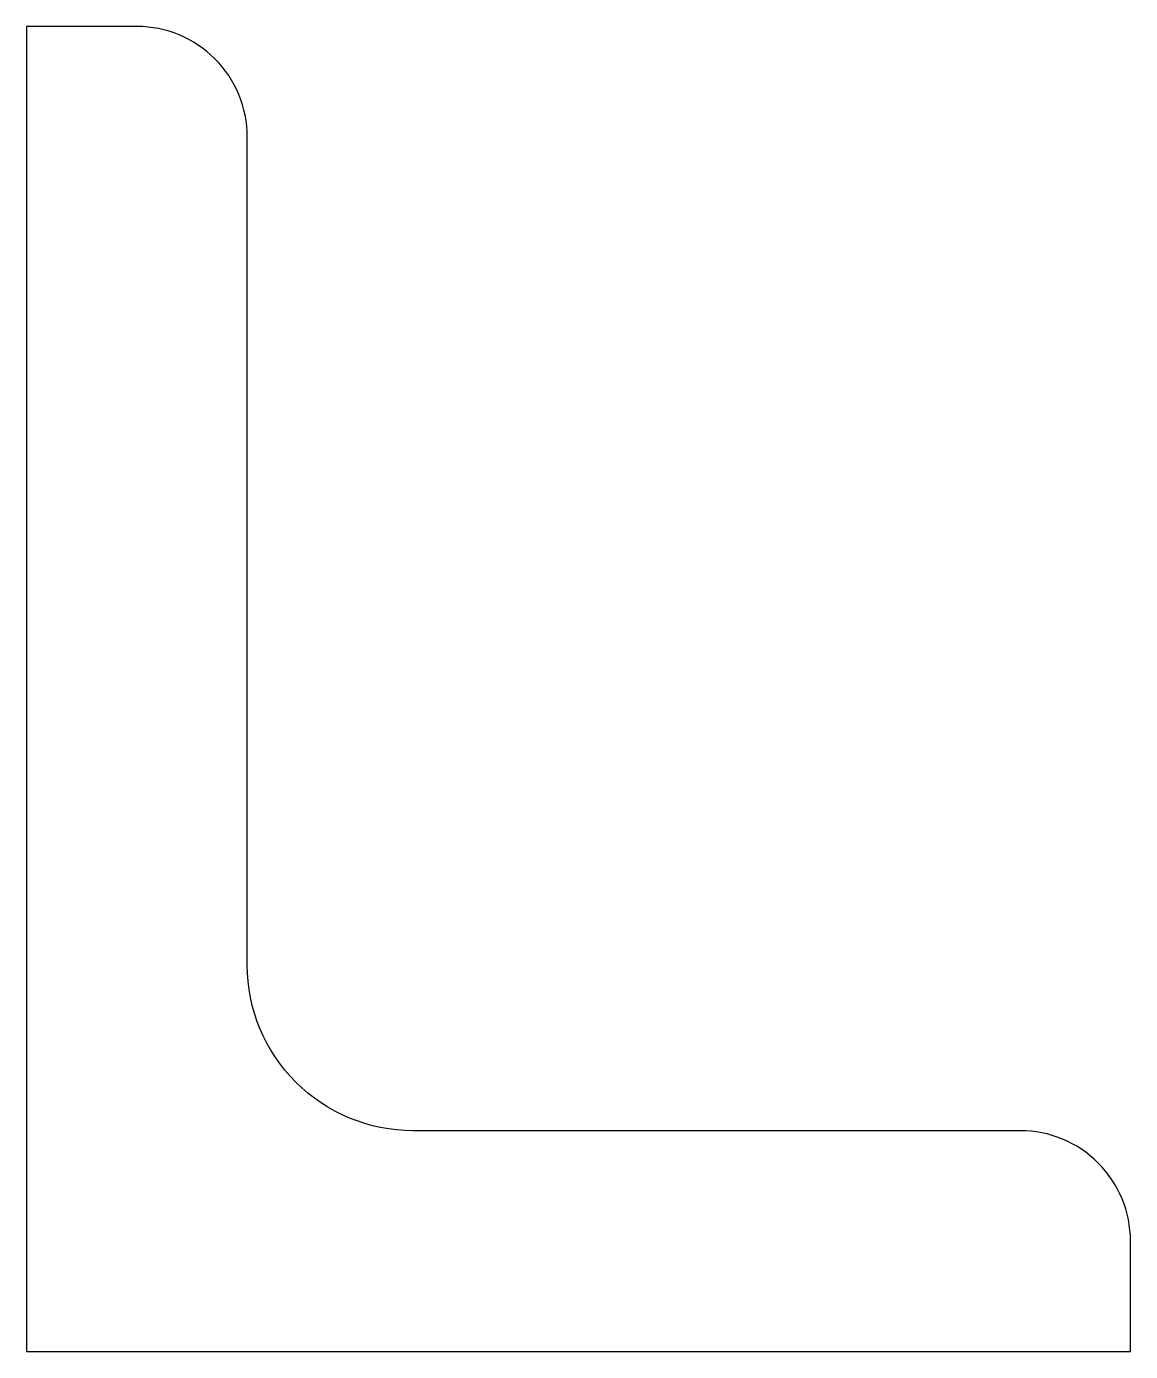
# Model space of a CAD drawing. Header units: inches. Extents: x -1.25 to 1.25, y -1.5 to 1.5.
import ezdxf

# ---------------------------------------------------------------- set-up
doc = ezdxf.new("R2010")
doc.units = ezdxf.units.IN
doc.layers.add('steel', color=7, linetype='Continuous')

msp = doc.modelspace()

# ---------------------------------------------------------------- linework, layer by layer
at = {"layer": 'steel'}
msp.add_lwpolyline([(-1.25, -1.5), (1.25, -1.5), (1.25, -1.25, 0.414214), (1, -1), (-0.375, -1, -0.414214), (-0.75, -0.625), (-0.75, 1.25, 0.414214), (-1, 1.5), (-1.25, 1.5), (-1.25, -1.5)], format="xyb", dxfattribs=at)

doc.saveas('drawing.dxf')
